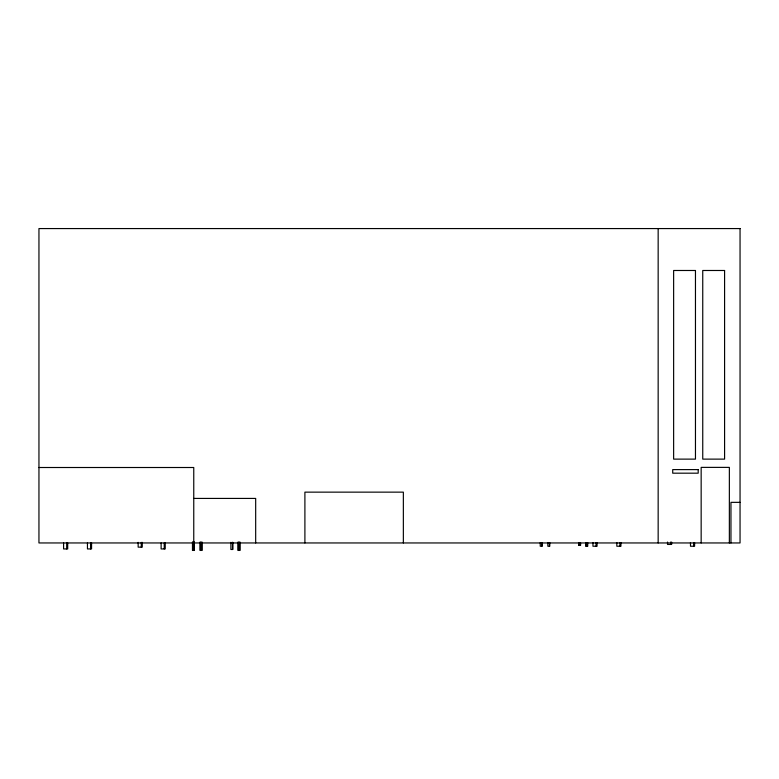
<?xml version="1.0" encoding="UTF-8"?>
<svg xmlns="http://www.w3.org/2000/svg" width="779" height="779" viewBox="0 0 779 779"><rect width="100%" height="100%" fill="white"/><g stroke="black" fill="none" stroke-linecap="round" stroke-linejoin="round"><path stroke-width="1.17" d="M38.95 467.507L193.757 467.507L193.757 542.953M193.757 498.424L255.678 498.424L255.678 542.953M740.05 502.348L730.955 502.348L730.955 542.953M729.358 542.953L729.358 467.381L701.158 467.381L701.158 542.953M694.595 542.642L694.595 546.235L690.486 546.235L690.486 542.642M693.612 542.642L693.612 546.235M671.634 542.048L671.634 544.443L667.525 544.443L667.525 542.048M670.651 542.048L670.651 544.443M658.158 228.568L658.158 542.953M620.931 542.642L620.931 546.235L616.822 546.235L616.822 542.642M619.938 542.642L619.938 546.235M597.065 542.642L597.065 546.235L592.955 546.235L592.955 542.642M596.071 542.642L596.071 546.235M587.726 542.661L587.726 546.235L585.798 546.235L585.798 542.661M587.415 542.661L587.415 546.235M586.12 542.661L586.12 546.235M580.589 542.914L580.589 545.3L578.67 545.3L578.67 542.914M580.277 542.914L580.277 545.3M578.982 542.914L578.982 545.3M549.76 542.661L549.76 546.235L547.841 546.235L547.841 542.661M549.448 542.661L549.448 546.235M542.155 542.661L542.155 546.235L540.236 546.235L540.236 542.661M541.843 542.661L541.843 546.235M403.356 542.953L403.356 492.143L304.901 492.143L304.901 542.953M239.971 542.077L239.971 550.432L238.043 550.432L238.043 542.077M239.65 542.077L239.65 550.432M238.355 542.077L238.355 550.432M232.833 542.33L232.833 549.487L230.905 549.487L230.905 542.33M232.522 542.33L232.522 549.487M202.004 542.077L202.004 550.432L200.076 550.432L200.076 542.077M201.693 542.077L201.693 550.432M200.398 542.077L200.398 550.432M194.399 542.077L194.399 550.432L192.471 550.432L192.471 542.077M194.088 542.077L194.088 550.432M192.793 542.077L192.793 550.432M165.226 542.953L165.226 548.942L161.117 548.942L161.117 542.953M164.233 542.953L164.233 548.942M142.265 542.359L142.265 547.15L138.156 547.15L138.156 542.359M141.272 542.359L141.272 547.15M91.562 542.953L91.562 548.942L87.452 548.942L87.452 542.953M90.568 542.953L90.568 548.942M67.695 542.953L67.695 548.942L63.586 548.942L63.586 542.953M66.702 542.953L66.702 548.942M740.05 228.568L38.95 228.568L38.95 542.953L740.05 542.953L740.05 228.568M695.462 270.488L673.631 270.488L673.631 459.123L695.462 459.123L695.462 270.488M724.587 270.488L702.746 270.488L702.746 459.123L724.587 459.123L724.587 270.488M698.198 469.601L672.715 469.601L672.715 473.184L698.198 473.184L698.198 469.601"/></g></svg>
